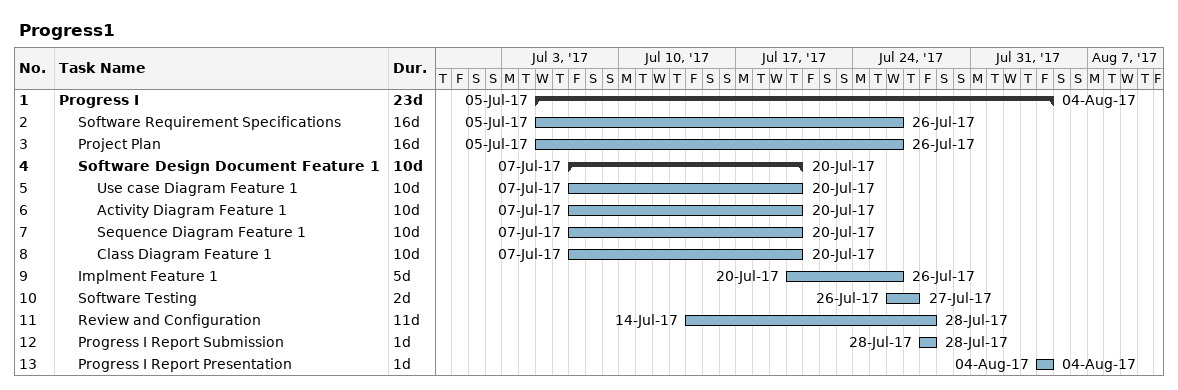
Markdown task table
Progress1

| ID | Level | Task | Duration | Start | Finish |
|---|---|---|---|---|---|
| 1 | 1 | **Progress I** | 23d | 2017-07-05 | 2017-08-04 |
| 2 | 2 | Software Requirement Specifications | 16d | 2017-07-05 | 2017-07-26 |
| 3 | 2 | Project Plan | 16d | 2017-07-05 | 2017-07-26 |
| 4 | 2 | **Software Design Document Feature 1** | 10d | 2017-07-07 | 2017-07-20 |
| 5 | 3 | Use case Diagram Feature 1 | 10d | 2017-07-07 | 2017-07-20 |
| 6 | 3 | Activity Diagram Feature 1 | 10d | 2017-07-07 | 2017-07-20 |
| 7 | 3 | Sequence Diagram Feature 1 | 10d | 2017-07-07 | 2017-07-20 |
| 8 | 3 | Class Diagram Feature 1 | 10d | 2017-07-07 | 2017-07-20 |
| 9 | 2 | Implment Feature 1 | 5d | 2017-07-20 | 2017-07-26 |
| 10 | 2 | Software Testing | 2d | 2017-07-26 | 2017-07-27 |
| 11 | 2 | Review and Configuration | 11d | 2017-07-14 | 2017-07-28 |
| 12 | 2 | Progress I Report Submission | 1d | 2017-07-28 | 2017-07-28 |
| 13 | 2 | Progress I Report Presentation | 1d | 2017-08-04 | 2017-08-04 |
